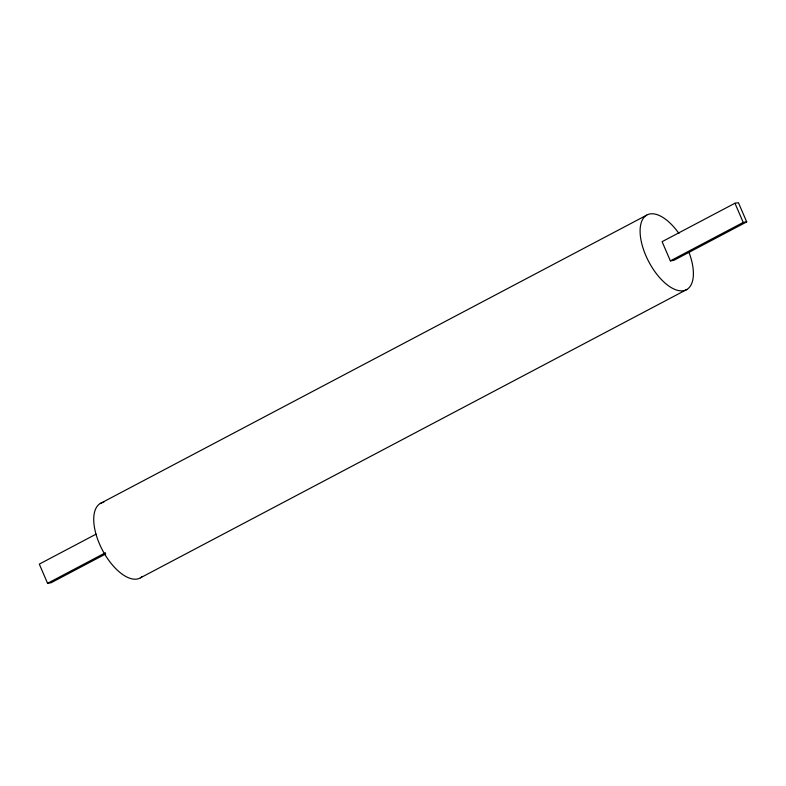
<?xml version="1.0" encoding="UTF-8"?>
<svg xmlns="http://www.w3.org/2000/svg" width="786" height="786" viewBox="0 0 786 786"><rect width="100%" height="100%" fill="white"/><g stroke="black" fill="none" stroke-linecap="round" stroke-linejoin="round"><path stroke-width="1.18" d="M100.303 503.482L646.682 215.158M96.079 534.146L39.3 564.112L47.573 583.31L51.051 582.77L105.688 553.943M734.949 203.23L662.097 241.675L670.37 260.873L673.848 260.333L746.7 221.888L738.427 202.69L734.949 203.23L743.222 222.428L746.7 221.888M47.573 583.31L105.422 552.784M670.37 260.873L743.222 222.428M140.439 577.828L686.817 289.503M689.047 252.532A42.248 20.269 62.2 0 1 672.777 288.452A42.248 20.269 62.2 0 1 640.295 227.272A42.248 20.269 62.2 0 1 678.917 233.452M142.03 576.678A42.248 20.269 62.2 0 1 101.974 549.217A42.248 20.269 62.2 0 1 103.831 502.244"/></g></svg>
